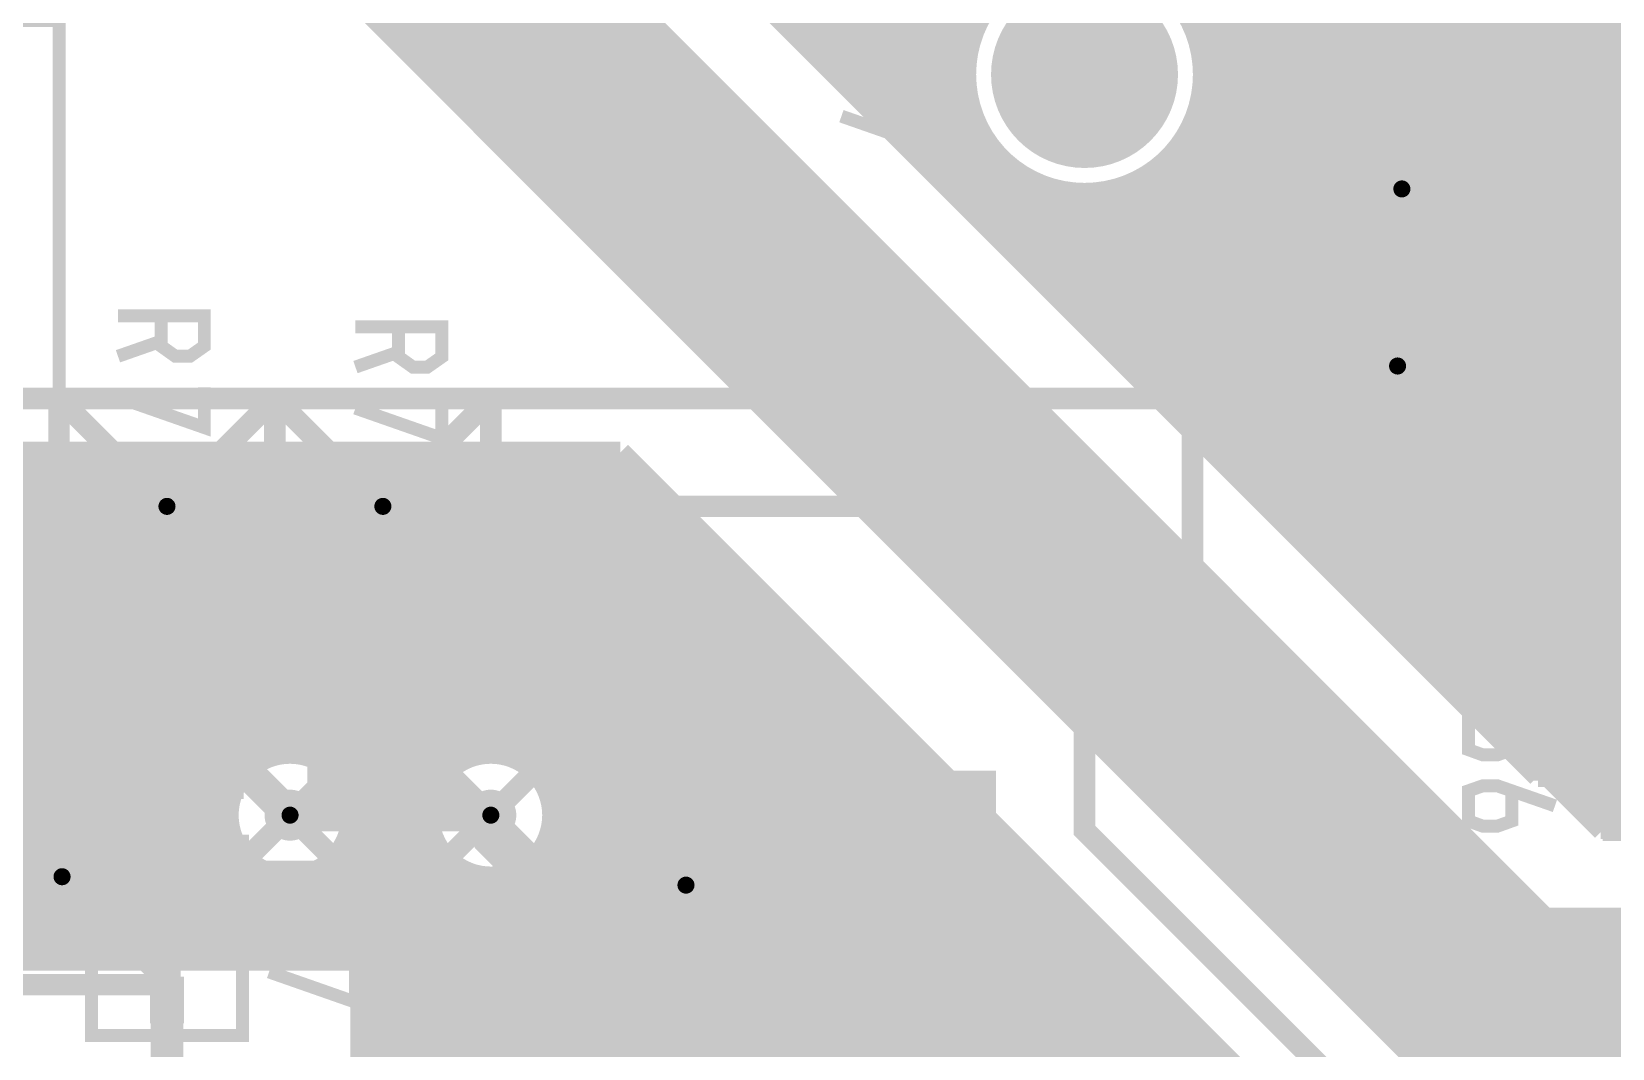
# Model space of a CAD drawing. Extents: x -11 to 221, y -93 to 178.
# Drawn here: x 15.55 to 34.15, y 146.02 to 157.98 of the extents above; entities that cross this region are included whole.
import ezdxf

# ---------------------------------------------------------------- set-up
doc = ezdxf.new("R2010")
doc.units = 0
doc.header["$MEASUREMENT"] = 0
doc.layers.get('0').update_dxf_attribs({"linetype": 'CONTINUOUS'})
for name, color, linetype in [('26-349-0_BOT', 7, 'CONTINUOUS'), ('26-349-0_DRD', 7, 'CONTINUOUS'), ('26-349-0_DRL', 2, 'CONTINUOUS'), ('26-349-0_FAB', 1, 'CONTINUOUS'), ('26-349-0_IN1', 3, 'CONTINUOUS'), ('26-349-0_IN2', 5, 'CONTINUOUS'), ('26-349-0_SMB', 10, 'CONTINUOUS'), ('26-349-0_SMT', 14, 'CONTINUOUS'), ('26-349-0_SPT', 9, 'CONTINUOUS'), ('26-349-0_SST', 12, 'CONTINUOUS'), ('26-349-0_TOP', 11, 'CONTINUOUS'), ('THRUHOLE_TAP', 15, 'CONTINUOUS')]:
    doc.layers.add(name, color=color, linetype=linetype)

# ---------------------------------------------------------------- blocks, each defined once
blk = doc.blocks.new('ROUND_50')
at = {"const_width": 1.09982}
blk.add_lwpolyline([(-0.54991, 0, 1), (0.54991, 0, 1)], format="xyb", close=True, dxfattribs=at)
blk = doc.blocks.new('ROUND_78')
at = {"const_width": 0.29972}
blk.add_lwpolyline([(-0.14986, 0, 1), (0.14986, 0, 1)], format="xyb", close=True, dxfattribs=at)
blk = doc.blocks.new('ROUND_82')
at = {"const_width": 0.29972}
blk.add_lwpolyline([(-0.14986, 0, 1), (0.14986, 0, 1)], format="xyb", close=True, dxfattribs=at)
blk = doc.blocks.new('ROUND_96')
at = {"const_width": 0.50038}
blk.add_lwpolyline([(-0.25019, 0, 1), (0.25019, 0, 1)], format="xyb", close=True, dxfattribs=at)
blk = doc.blocks.new('ROUND_102')
at = {"const_width": 0.10033}
blk.add_lwpolyline([(-0.050164, 0, 1), (0.050164, 0, 1)], format="xyb", close=True, dxfattribs=at)
blk = doc.blocks.new('RECTANGLE_3')
blk.add_solid([(0.4826, 0.4064), (0.4826, -0.4064), (-0.4826, 0.4064), (-0.4826, -0.4064)])
blk = doc.blocks.new('RECTANGLE_5')
blk.add_solid([(0.63627, 0.51308), (0.63627, -0.51308), (-0.63627, 0.51308), (-0.63627, -0.51308)])
blk = doc.blocks.new('RECTANGLE_10')
blk.add_solid([(1.4986, 1.3462), (1.4986, -1.3462), (-1.4986, 1.3462), (-1.4986, -1.3462)])
blk = doc.blocks.new('RECTANGLE_46')
blk.add_solid([(0.19939, 0.27432), (0.19939, -0.27432), (-0.19939, 0.27432), (-0.19939, -0.27432)])
blk = doc.blocks.new('ROUND_88')
at = {"const_width": 0.10033}
blk.add_lwpolyline([(-0.050164, 0, 1), (0.050164, 0, 1)], format="xyb", close=True, dxfattribs=at)
blk = doc.blocks.new('ROUND_90')
at = {"const_width": 0.50038}
blk.add_lwpolyline([(-0.25019, 0, 1), (0.25019, 0, 1)], format="xyb", close=True, dxfattribs=at)

msp = doc.modelspace()

# ---------------------------------------------------------------- linework, layer by layer
at = {"layer": '26-349-0_BOT', "const_width": 0.381}
msp.add_lwpolyline([(20.955, 148.7678), (18.5928, 148.7678)], dxfattribs=at)
at = {"layer": '26-349-0_DRD', "const_width": 0.254}
for points in [[(27.94, 158.115), (27.305, 157.48)], [(28.575, 157.48), (27.94, 158.115)], [(27.305, 157.48), (27.94, 156.845)], [(27.94, 156.845), (28.575, 157.48)], [(30.4038, 157.4038), (30.4038, 154.8638)], [(32.9438, 157.4038), (30.4038, 157.4038)], [(32.9438, 157.4038), (30.4038, 154.8638)], [(32.9438, 154.8638), (30.4038, 157.4038)], [(30.4038, 157.4038), (30.4038, 154.8638)], [(32.9438, 157.4038), (30.4038, 157.4038)], [(32.9438, 157.4038), (30.4038, 154.8638)], [(32.9438, 154.8638), (30.4038, 157.4038)], [(30.4038, 157.4038), (30.4038, 154.8638)], [(32.9438, 157.4038), (30.4038, 157.4038)], [(32.9438, 157.4038), (30.4038, 154.8638)], [(32.9438, 154.8638), (30.4038, 157.4038)], [(32.9438, 154.8638), (32.9438, 157.4038)], [(32.9438, 154.8638), (32.9438, 157.4038)], [(32.9438, 154.8638), (32.9438, 157.4038)], [(30.353, 155.321), (30.353, 152.781)], [(32.893, 155.321), (30.353, 155.321)], [(32.893, 155.321), (30.353, 152.781)], [(32.893, 152.781), (30.353, 155.321)], [(32.893, 152.781), (32.893, 155.321)], [(30.4038, 154.8638), (32.9438, 154.8638)], [(30.4038, 154.8638), (32.9438, 154.8638)], [(30.4038, 154.8638), (32.9438, 154.8638)], [(15.875, 153.67), (15.875, 151.13)], [(18.415, 153.67), (15.875, 153.67)], [(18.415, 153.67), (15.875, 151.13)], [(18.415, 151.13), (15.875, 153.67)], [(15.875, 153.67), (15.875, 151.13)], [(18.415, 153.67), (15.875, 153.67)], [(18.415, 153.67), (15.875, 151.13)], [(18.415, 151.13), (15.875, 153.67)], [(18.415, 153.67), (18.415, 151.13)], [(20.955, 153.67), (18.415, 153.67)], [(20.955, 153.67), (18.415, 151.13)], [(20.955, 151.13), (18.415, 153.67)], [(18.415, 151.13), (18.415, 153.67)], [(18.415, 153.67), (18.415, 151.13)], [(20.955, 153.67), (18.415, 153.67)], [(20.955, 153.67), (18.415, 151.13)], [(20.955, 151.13), (18.415, 153.67)], [(18.415, 151.13), (18.415, 153.67)], [(20.955, 151.13), (20.955, 153.67)], [(20.955, 151.13), (20.955, 153.67)], [(30.353, 152.781), (32.893, 152.781)], [(15.875, 151.13), (18.415, 151.13)], [(15.875, 151.13), (18.415, 151.13)], [(18.415, 151.13), (20.955, 151.13)], [(18.415, 151.13), (20.955, 151.13)], [(17.3228, 150.0378), (17.3228, 147.4978)], [(19.8628, 150.0378), (17.3228, 150.0378)], [(19.8628, 150.0378), (17.3228, 147.4978)], [(19.8628, 147.4978), (17.3228, 150.0378)], [(19.685, 150.0378), (19.685, 147.4978)], [(22.225, 150.0378), (19.685, 150.0378)], [(22.225, 150.0378), (19.685, 147.4978)], [(22.225, 147.4978), (19.685, 150.0378)], [(19.8628, 147.4978), (19.8628, 150.0378)], [(22.225, 147.4978), (22.225, 150.0378)], [(17.18056, 149.3139), (14.64056, 149.3139)], [(17.18056, 149.3139), (14.64056, 146.7739)], [(17.18056, 146.7739), (14.64056, 149.3139)], [(17.18056, 149.3139), (14.64056, 149.3139)], [(17.18056, 149.3139), (14.64056, 146.7739)], [(17.18056, 146.7739), (14.64056, 149.3139)], [(17.18056, 146.7739), (17.18056, 149.3139)], [(17.18056, 146.7739), (17.18056, 149.3139)], [(21.98116, 149.21484), (21.98116, 146.67484)], [(24.52116, 149.21484), (21.98116, 149.21484)], [(24.52116, 149.21484), (21.98116, 146.67484)], [(24.52116, 146.67484), (21.98116, 149.21484)], [(21.98116, 149.21484), (21.98116, 146.67484)], [(24.52116, 149.21484), (21.98116, 149.21484)], [(24.52116, 149.21484), (21.98116, 146.67484)], [(24.52116, 146.67484), (21.98116, 149.21484)], [(24.52116, 146.67484), (24.52116, 149.21484)], [(24.52116, 146.67484), (24.52116, 149.21484)], [(17.3228, 147.4978), (19.8628, 147.4978)], [(19.685, 147.4978), (22.225, 147.4978)], [(14.64056, 146.7739), (17.18056, 146.7739)], [(14.64056, 146.7739), (17.18056, 146.7739)], [(21.98116, 146.67484), (24.52116, 146.67484)], [(21.98116, 146.67484), (24.52116, 146.67484)]]:
    msp.add_lwpolyline(points, dxfattribs=at)
at = {"layer": '26-349-0_DRL', "const_width": 2.49936}
msp.add_lwpolyline([(68.072, 129.286), (68.072, 142.748), (66.04, 144.78), (49.657, 144.78), (48.006, 146.431), (32.893, 146.431), (11.684, 167.64), (8.128, 167.64)], dxfattribs=at)
at = {"layer": '26-349-0_FAB', "const_width": 0.254}
for points in [[(1.27, 146.05), (0, 146.05), (0, 154.94), (10.16, 154.94), (10.16, 173.99), (85.725, 173.99), (85.725, 119.38), (68.58, 119.38), (68.58, 144.78), (33.655, 144.78), (29.21, 149.225), (29.21, 153.67), (10.16, 153.67), (10.16, 146.05), (1.27, 146.05)], [(-7.62, 142.24), (-7.62, 102.87), (17.78, 102.87), (17.78, 93.345), (55.88, 93.345), (55.88, 55.245), (48.895, 55.245), (48.895, -6.985), (109.22, -6.985), (109.22, 45.72), (66.04, 45.72), (66.04, 142.875), (33.655, 142.875), (27.94, 148.59), (27.94, 152.4), (11.43, 152.4), (11.43, 142.24), (-7.62, 142.24)]]:
    msp.add_lwpolyline(points, dxfattribs=at)
at = {"layer": '26-349-0_IN1', "const_width": 0.254}
for points in [[(73.66, 174.625), (18.669, 174.625), (18.669, 163.83), (33.274, 149.225)], [(25.0698, 174.625), (25.0698, 157.4292)], [(25.2984, 174.625), (25.2984, 157.2006)], [(25.527, 174.625), (25.527, 156.972)], [(25.7556, 174.625), (25.7556, 156.7434)], [(25.9842, 174.625), (25.9842, 156.5148)], [(26.2128, 174.625), (26.2128, 156.2862)], [(29.6418, 174.625), (29.6418, 152.8572)], [(31.9278, 174.625), (31.9278, 156.90088)], [(32.1564, 174.625), (32.1564, 156.7815)], [(32.385, 174.625), (32.385, 156.51734)], [(32.6136, 174.625), (32.6136, 149.8854)], [(32.8422, 174.625), (32.8422, 149.6568)], [(24.8412, 173.19498), (24.8412, 157.6578)], [(24.6126, 172.97654), (24.6126, 157.8864)], [(33.0708, 172.5422), (33.0708, 149.4282)], [(34.2138, 172.5168), (34.2138, 149.225)], [(33.2994, 172.37456), (33.2994, 149.225)], [(33.528, 172.30344), (33.528, 149.225)], [(33.7566, 172.29836), (33.7566, 149.225)], [(33.9852, 172.3644), (33.9852, 149.225)], [(29.8704, 167.23614), (29.8704, 152.6286)], [(30.099, 167.05326), (30.099, 152.4)], [(26.4414, 162.86226), (26.4414, 158.06166)], [(30.3276, 162.37966), (30.3276, 152.1714)], [(30.5562, 161.9758), (30.5562, 151.9428)], [(31.6992, 162.0012), (31.6992, 156.94152)], [(30.7848, 161.8234), (30.7848, 151.7142)], [(31.0134, 161.75736), (31.0134, 156.59862)], [(31.242, 161.76244), (31.242, 156.81706)], [(31.4706, 161.83356), (31.4706, 156.91612)], [(26.41346, 157.988), (24.511, 157.988)], [(73.66, 157.988), (29.464, 157.988)], [(26.35504, 157.7594), (24.7396, 157.7594)], [(58.62574, 157.7594), (29.52242, 157.7594)], [(26.33218, 157.5308), (24.9682, 157.5308)], [(58.13806, 157.5308), (29.54782, 157.5308)], [(26.34234, 157.3022), (25.1968, 157.3022)], [(57.8739, 157.3022), (29.53766, 157.3022)], [(26.38298, 157.0736), (25.4254, 157.0736)], [(57.69864, 157.0736), (29.49448, 157.0736)], [(26.46172, 156.845), (25.654, 156.845)], [(26.4414, 156.89834), (26.4414, 156.0576)], [(31.29026, 156.845), (29.41574, 156.845)], [(57.57672, 156.845), (32.05734, 156.845)], [(29.4132, 156.83484), (29.4132, 153.0858)], [(26.58364, 156.6164), (25.8826, 156.6164)], [(26.67, 156.49448), (26.67, 155.829)], [(31.0261, 156.6164), (29.29636, 156.6164)], [(57.49798, 156.6164), (32.3215, 156.6164)], [(26.7589, 156.3878), (26.1112, 156.3878)], [(30.90672, 156.3878), (29.11856, 156.3878)], [(29.1846, 156.46146), (29.1846, 153.3144)], [(57.45734, 156.3878), (32.44088, 156.3878)], [(27.02306, 156.1592), (26.3398, 156.1592)], [(26.8986, 156.25572), (26.8986, 155.6004)], [(30.86608, 156.1592), (28.85694, 156.1592)], [(28.956, 156.23286), (28.956, 153.543)], [(57.44718, 156.1592), (32.48152, 156.1592)], [(27.51074, 155.9306), (26.5684, 155.9306)], [(27.1272, 156.09316), (27.1272, 155.3718)], [(27.3558, 155.9814), (27.3558, 155.1432)], [(27.5844, 155.91282), (27.5844, 154.9146)], [(30.89148, 155.9306), (28.36926, 155.9306)], [(28.4988, 155.97124), (28.4988, 154.0002)], [(28.7274, 156.07792), (28.7274, 153.7716)], [(57.47004, 155.9306), (32.45612, 155.9306)], [(27.813, 155.87726), (27.813, 154.686)], [(28.0416, 155.87472), (28.0416, 154.4574)], [(28.2702, 155.9052), (28.2702, 154.2288)], [(32.385, 155.75026), (32.385, 154.3177)], [(30.99054, 155.702), (26.797, 155.702)], [(31.0134, 155.66898), (31.0134, 154.57932)], [(36.96462, 155.702), (32.35706, 155.702)], [(31.20898, 155.4734), (27.0256, 155.4734)], [(31.242, 155.45054), (31.242, 154.7622)], [(31.4706, 155.35148), (31.4706, 154.84348)], [(31.9278, 155.36672), (31.9278, 154.79776)], [(36.7665, 155.4734), (32.13862, 155.4734)], [(32.1564, 155.4861), (32.1564, 154.65806)], [(36.6776, 155.2448), (27.2542, 155.2448)], [(31.6992, 155.32608), (31.6992, 154.85364)], [(36.65728, 155.0162), (27.4828, 155.0162)], [(31.29026, 154.7876), (27.7114, 154.7876)], [(36.70554, 154.7876), (31.9532, 154.7876)], [(30.99562, 154.559), (27.94, 154.559)], [(36.83762, 154.559), (32.25038, 154.559)], [(30.86354, 154.3304), (28.1686, 154.3304)], [(37.13226, 154.3304), (32.37992, 154.3304)], [(30.81528, 154.1018), (28.3972, 154.1018)], [(38.56228, 154.1018), (32.42818, 154.1018)], [(30.8356, 153.8732), (28.6258, 153.8732)], [(38.5826, 153.8732), (32.4104, 153.8732)], [(32.385, 153.78176), (32.385, 150.114)], [(30.9245, 153.6446), (28.8544, 153.6446)], [(31.0134, 153.52014), (31.0134, 151.4856)], [(38.6715, 153.6446), (32.3215, 153.6446)], [(31.12262, 153.416), (29.083, 153.416)], [(31.242, 153.33726), (31.242, 151.257)], [(38.86962, 153.416), (32.12084, 153.416)], [(32.1564, 153.44394), (32.1564, 150.3426)], [(52.65166, 153.1874), (29.3116, 153.1874)], [(31.4706, 153.25852), (31.4706, 151.0284)], [(31.6992, 153.24582), (31.6992, 150.7998)], [(31.9278, 153.3017), (31.9278, 150.5712)], [(49.73828, 152.9588), (29.5402, 152.9588)], [(47.87646, 152.7302), (29.7688, 152.7302)], [(47.6123, 152.5016), (29.9974, 152.5016)], [(47.49292, 152.273), (30.226, 152.273)], [(47.45228, 152.0444), (30.4546, 152.0444)], [(47.47768, 151.8158), (30.6832, 151.8158)], [(47.57674, 151.5872), (30.9118, 151.5872)], [(39.03726, 151.3586), (31.1404, 151.3586)], [(38.74262, 151.13), (31.369, 151.13)], [(38.61054, 150.9014), (31.5976, 150.9014)], [(38.56228, 150.6728), (31.8262, 150.6728)], [(38.5826, 150.4442), (32.0548, 150.4442)], [(38.6715, 150.2156), (32.2834, 150.2156)], [(38.86962, 149.987), (32.512, 149.987)], [(59.6646, 149.7584), (32.7406, 149.7584)], [(59.6646, 149.5298), (32.9692, 149.5298)], [(59.6646, 149.3012), (33.1978, 149.3012)], [(48.26, 149.225), (33.274, 149.225)]]:
    msp.add_lwpolyline(points, dxfattribs=at)
for points in [[(27.94, 159.08782, 0.4142136), (26.33218, 157.48)], [(29.54782, 157.48, 0.4142136), (27.94, 159.08782)], [(26.33218, 157.48, 0.4142136), (27.94, 155.87218)], [(27.94, 155.87218, 0.4142136), (29.54782, 157.48)], [(31.6738, 156.94152, 0.4142136), (30.86608, 156.1338)], [(31.6738, 156.94152, 0.4142136), (30.86608, 156.1338)], [(32.48152, 156.1338, 0.4142136), (31.6738, 156.94152)], [(32.48152, 156.1338, 0.4142136), (31.6738, 156.94152)], [(30.86608, 156.1338, 0.4142136), (31.6738, 155.32608)], [(30.86608, 156.1338, 0.4142136), (31.6738, 155.32608)], [(31.6738, 155.32608, 0.4142136), (32.48152, 156.1338)], [(31.6738, 155.32608, 0.4142136), (32.48152, 156.1338)], [(31.623, 154.85872, 0.4142136), (30.81528, 154.051)], [(32.43072, 154.051, 0.4142136), (31.623, 154.85872)], [(30.81528, 154.051, 0.4142136), (31.623, 153.24328)], [(31.623, 153.24328, 0.4142136), (32.43072, 154.051)]]:
    msp.add_lwpolyline(points, format="xyb", dxfattribs=at)
at = {"layer": '26-349-0_IN2', "const_width": 0.254}
for points in [[(24.6126, 174.625), (24.6126, 158.0134)], [(24.8412, 174.625), (24.8412, 157.7848)], [(25.0698, 174.625), (25.0698, 157.5562)], [(25.2984, 174.625), (25.2984, 157.3276)], [(25.527, 174.625), (25.527, 157.099)], [(25.7556, 174.625), (25.7556, 156.8704)], [(25.9842, 174.625), (25.9842, 156.6418)], [(26.2128, 174.625), (26.2128, 156.4132)], [(29.6418, 174.625), (29.6418, 152.9842)], [(29.8704, 174.625), (29.8704, 152.7556)], [(30.099, 174.625), (30.099, 152.527)], [(30.3276, 174.625), (30.3276, 152.2984)], [(30.5562, 174.625), (30.5562, 152.0698)], [(30.7848, 174.625), (30.7848, 151.8412)], [(31.0134, 174.625), (31.0134, 151.6126)], [(31.242, 174.625), (31.242, 151.384)], [(31.4706, 174.625), (31.4706, 151.1554)], [(31.6992, 174.625), (31.6992, 150.9268)], [(31.9278, 174.625), (31.9278, 150.6982)], [(32.1564, 174.625), (32.1564, 150.4696)], [(32.385, 174.625), (32.385, 150.241)], [(32.6136, 174.625), (32.6136, 150.0124)], [(32.8422, 174.625), (32.8422, 149.7838)], [(33.0708, 174.625), (33.0708, 149.5552)], [(33.2994, 174.625), (33.2994, 149.3266)], [(33.528, 174.625), (33.528, 149.098)], [(33.7566, 174.625), (33.7566, 148.8694)], [(33.9852, 174.625), (33.9852, 148.6408)], [(34.2138, 174.625), (34.2138, 148.59)], [(26.4414, 169.59834), (26.4414, 158.06166)], [(18.669, 163.957), (34.036, 148.59)], [(26.41346, 157.988), (24.638, 157.988)], [(35.56254, 157.988), (29.464, 157.988)], [(26.35504, 157.7594), (24.8666, 157.7594)], [(35.46348, 157.7594), (29.52242, 157.7594)], [(26.33218, 157.5308), (25.0952, 157.5308)], [(35.43808, 157.5308), (29.54782, 157.5308)], [(26.34234, 157.3022), (25.3238, 157.3022)], [(35.47872, 157.3022), (29.53766, 157.3022)], [(26.38298, 157.0736), (25.5524, 157.0736)], [(35.5981, 157.0736), (29.49448, 157.0736)], [(26.46172, 156.845), (25.781, 156.845)], [(26.4414, 156.89834), (26.4414, 156.1846)], [(35.86226, 156.845), (29.41574, 156.845)], [(29.4132, 156.83484), (29.4132, 153.2128)], [(26.58364, 156.6164), (26.0096, 156.6164)], [(26.67, 156.49448), (26.67, 155.956)], [(41.05656, 156.6164), (29.29636, 156.6164)], [(26.7589, 156.3878), (26.2382, 156.3878)], [(41.2242, 156.3878), (29.11856, 156.3878)], [(29.1846, 156.46146), (29.1846, 153.4414)], [(27.02306, 156.1592), (26.4668, 156.1592)], [(26.8986, 156.25572), (26.8986, 155.7274)], [(57.44718, 156.1592), (28.85694, 156.1592)], [(28.956, 156.23286), (28.956, 153.67)], [(27.51074, 155.9306), (26.6954, 155.9306)], [(27.1272, 156.09316), (27.1272, 155.4988)], [(27.3558, 155.9814), (27.3558, 155.2702)], [(27.5844, 155.91282), (27.5844, 155.0416)], [(57.47004, 155.9306), (28.36926, 155.9306)], [(28.4988, 155.97124), (28.4988, 154.1272)], [(28.7274, 156.07792), (28.7274, 153.8986)], [(27.813, 155.87726), (27.813, 154.813)], [(28.0416, 155.87472), (28.0416, 154.5844)], [(28.2702, 155.9052), (28.2702, 154.3558)], [(57.52846, 155.702), (26.924, 155.702)], [(57.62498, 155.4734), (27.1526, 155.4734)], [(57.76976, 155.2448), (27.3812, 155.2448)], [(57.97804, 155.0162), (27.6098, 155.0162)], [(39.03726, 154.7876), (27.8384, 154.7876)], [(38.74262, 154.559), (28.067, 154.559)], [(38.61054, 154.3304), (28.2956, 154.3304)], [(38.56228, 154.1018), (28.5242, 154.1018)], [(38.5826, 153.8732), (28.7528, 153.8732)], [(38.6715, 153.6446), (28.9814, 153.6446)], [(38.86962, 153.416), (29.21, 153.416)], [(73.66, 153.1874), (29.4386, 153.1874)], [(22.479, 153.035), (14.097, 153.035)], [(15.5194, 153.035), (15.5194, 147.066)], [(15.748, 153.035), (15.748, 147.066)], [(15.9766, 153.035), (15.9766, 147.066)], [(16.2052, 153.035), (16.2052, 147.066)], [(16.4338, 153.035), (16.4338, 147.066)], [(16.6624, 153.035), (16.6624, 147.066)], [(16.891, 153.035), (16.891, 147.066)], [(17.1196, 153.035), (17.1196, 147.066)], [(17.3482, 153.035), (17.3482, 147.066)], [(17.5768, 153.035), (17.5768, 147.066)], [(17.8054, 153.035), (17.8054, 147.066)], [(18.034, 153.035), (18.034, 149.24024)], [(18.2626, 153.035), (18.2626, 149.42058)], [(18.4912, 153.035), (18.4912, 149.4917)], [(18.7198, 153.035), (18.7198, 149.48662)], [(18.9484, 153.035), (18.9484, 149.40788)], [(19.177, 153.035), (19.177, 149.20722)], [(19.4056, 153.035), (19.4056, 147.066)], [(19.6342, 153.035), (19.6342, 124.079)], [(19.8628, 153.035), (19.8628, 124.079)], [(20.0914, 153.035), (20.0914, 124.079)], [(20.32, 153.035), (20.32, 149.13102)], [(20.5486, 153.035), (20.5486, 149.37486)], [(20.7772, 153.035), (20.7772, 149.47646)], [(21.0058, 153.035), (21.0058, 149.49678)], [(21.2344, 153.035), (21.2344, 149.44344)], [(21.463, 153.035), (21.463, 149.29358)], [(21.6916, 153.035), (21.6916, 124.079)], [(21.9202, 153.035), (21.9202, 124.079)], [(22.1488, 153.035), (22.1488, 124.079)], [(22.3774, 153.035), (22.3774, 124.079)], [(22.479, 153.035), (31.115, 144.399)], [(73.66, 152.9588), (29.6672, 152.9588)], [(22.606, 152.908), (13.97, 152.908)], [(22.606, 152.908), (22.606, 124.079)], [(22.8346, 152.6794), (13.7414, 152.6794)], [(22.8346, 152.6794), (22.8346, 124.079)], [(73.66, 152.7302), (29.8958, 152.7302)], [(23.0632, 152.4508), (13.5128, 152.4508)], [(23.0632, 152.4508), (23.0632, 124.079)], [(73.66, 152.5016), (30.1244, 152.5016)], [(23.2918, 152.2222), (13.2842, 152.2222)], [(23.2918, 152.2222), (23.2918, 124.079)], [(73.66, 152.273), (30.353, 152.273)], [(73.66, 152.0444), (30.5816, 152.0444)], [(23.5204, 151.9936), (13.0556, 151.9936)], [(23.5204, 151.9936), (23.5204, 124.079)], [(23.749, 151.765), (12.827, 151.765)], [(23.749, 151.765), (23.749, 124.079)], [(73.66, 151.8158), (30.8102, 151.8158)], [(23.9776, 151.5364), (12.5984, 151.5364)], [(23.9776, 151.5364), (23.9776, 124.079)], [(73.66, 151.5872), (31.0388, 151.5872)], [(24.2062, 151.3078), (12.3698, 151.3078)], [(24.2062, 151.3078), (24.2062, 124.079)], [(39.03726, 151.3586), (31.2674, 151.3586)], [(24.4348, 151.0792), (12.319, 151.0792)], [(24.4348, 151.0792), (24.4348, 124.079)], [(38.74262, 151.13), (31.496, 151.13)], [(38.61054, 150.9014), (31.7246, 150.9014)], [(24.6634, 150.8506), (12.319, 150.8506)], [(24.6634, 150.8506), (24.6634, 124.079)], [(24.892, 150.622), (12.319, 150.622)], [(24.892, 150.622), (24.892, 124.079)], [(38.56228, 150.6728), (31.9532, 150.6728)], [(25.1206, 150.3934), (12.319, 150.3934)], [(25.1206, 150.3934), (25.1206, 124.079)], [(38.5826, 150.4442), (32.1818, 150.4442)], [(25.3492, 150.1648), (12.319, 150.1648)], [(25.3492, 150.1648), (25.3492, 124.079)], [(38.6715, 150.2156), (32.4104, 150.2156)], [(38.86962, 149.987), (32.639, 149.987)], [(25.5778, 149.9362), (12.319, 149.9362)], [(25.5778, 149.9362), (25.5778, 124.079)], [(25.8064, 149.7076), (12.319, 149.7076)], [(25.8064, 149.7076), (25.8064, 124.079)], [(52.54752, 149.7584), (32.8676, 149.7584)], [(18.42008, 149.479), (12.319, 149.479)], [(20.78228, 149.479), (18.76298, 149.479)], [(26.035, 149.479), (21.12518, 149.479)], [(26.035, 149.479), (26.035, 124.079)], [(52.53482, 149.5298), (33.0962, 149.5298)], [(18.04162, 149.2504), (12.319, 149.2504)], [(20.40382, 149.2504), (19.14144, 149.2504)], [(26.2636, 149.2504), (21.50364, 149.2504)], [(26.2636, 149.2504), (26.2636, 124.079)], [(52.5907, 149.3012), (33.3248, 149.3012)], [(52.73294, 149.0726), (33.5534, 149.0726)], [(17.907, 149.0218), (12.319, 149.0218)], [(20.2692, 149.0218), (19.2786, 149.0218)], [(26.4922, 149.0218), (21.6408, 149.0218)], [(26.4922, 149.0218), (26.4922, 124.079)], [(53.07076, 148.844), (33.782, 148.844)], [(17.86128, 148.7932), (12.319, 148.7932)], [(20.22348, 148.7932), (19.32432, 148.7932)], [(26.7208, 148.7932), (21.68652, 148.7932)], [(26.7208, 148.7932), (26.7208, 124.079)], [(17.88922, 148.5646), (12.319, 148.5646)], [(20.25142, 148.5646), (19.29384, 148.5646)], [(26.9494, 148.5646), (21.65604, 148.5646)], [(26.9494, 148.5646), (26.9494, 124.079)], [(59.6646, 148.6154), (34.0106, 148.6154)], [(48.514, 148.59), (34.036, 148.59)], [(18.00098, 148.336), (12.319, 148.336)], [(18.034, 148.29536), (18.034, 147.066)], [(19.177, 148.32838), (19.177, 147.066)], [(20.36318, 148.336), (19.18208, 148.336)], [(20.32, 148.40458), (20.32, 124.079)], [(27.178, 148.336), (21.54428, 148.336)], [(27.178, 148.336), (27.178, 124.079)], [(18.27784, 148.1074), (12.319, 148.1074)], [(18.2626, 148.11502), (18.2626, 147.066)], [(20.64004, 148.1074), (18.90776, 148.1074)], [(18.9484, 148.12772), (18.9484, 147.066)], [(20.5486, 148.1582), (20.5486, 124.079)], [(27.4066, 148.1074), (21.26996, 148.1074)], [(21.463, 148.24202), (21.463, 124.079)], [(27.4066, 148.1074), (27.4066, 124.079)], [(18.4912, 148.0439), (18.4912, 147.066)], [(18.7198, 148.04644), (18.7198, 147.066)], [(20.7772, 148.0566), (20.7772, 124.079)], [(21.0058, 148.03882), (21.0058, 124.079)], [(21.2344, 148.09216), (21.2344, 124.079)], [(27.6352, 147.8788), (12.319, 147.8788)], [(27.6352, 147.8788), (27.6352, 124.079)], [(27.8638, 147.6502), (12.319, 147.6502)], [(27.8638, 147.6502), (27.8638, 124.079)], [(28.0924, 147.4216), (12.319, 147.4216)], [(28.0924, 147.4216), (28.0924, 124.079)], [(28.321, 147.193), (12.319, 147.193)], [(28.321, 147.193), (28.321, 124.079)], [(19.431, 147.066), (12.319, 147.066)], [(19.431, 147.066), (19.431, 127.127)], [(28.5496, 146.9644), (19.431, 146.9644)], [(28.5496, 146.9644), (28.5496, 124.079)], [(28.7782, 146.7358), (19.431, 146.7358)], [(28.7782, 146.7358), (28.7782, 124.079)], [(29.0068, 146.5072), (19.431, 146.5072)], [(29.0068, 146.5072), (29.0068, 124.079)], [(29.2354, 146.2786), (19.431, 146.2786)], [(29.2354, 146.2786), (29.2354, 124.079)], [(29.464, 146.05), (19.431, 146.05)], [(29.464, 146.05), (29.464, 124.079)]]:
    msp.add_lwpolyline(points, dxfattribs=at)
for points in [[(27.94, 159.08782, 0.4142136), (26.33218, 157.48)], [(29.54782, 157.48, 0.4142136), (27.94, 159.08782)], [(26.33218, 157.48, 0.4142136), (27.94, 155.87218)], [(27.94, 155.87218, 0.4142136), (29.54782, 157.48)], [(18.5928, 149.49932, 0.4142136), (17.86128, 148.7678)], [(19.32432, 148.7678, 0.4142136), (18.5928, 149.49932)], [(20.955, 149.49932, 0.4142136), (20.22348, 148.7678)], [(21.68652, 148.7678, 0.4142136), (20.955, 149.49932)], [(17.86128, 148.7678, 0.4142136), (18.5928, 148.03628)], [(18.5928, 148.03628, 0.4142136), (19.32432, 148.7678)], [(20.22348, 148.7678, 0.4142136), (20.955, 148.03628)], [(20.955, 148.03628, 0.4142136), (21.68652, 148.7678)]]:
    msp.add_lwpolyline(points, format="xyb", dxfattribs=at)
at = {"layer": '26-349-0_SST', "const_width": 0.254}
for points in [[(27.94, 158.88208, 0.4142136), (26.53792, 157.48)], [(29.34208, 157.48, 0.4142136), (27.94, 158.88208)], [(26.53792, 157.48, 0.4142136), (27.94, 156.07792)], [(27.94, 156.07792, 0.4142136), (29.34208, 157.48)]]:
    msp.add_lwpolyline(points, format="xyb", dxfattribs=at)
at = {"layer": '26-349-0_SST', "const_width": 0.1524}
for points in [[(33.8455, 155.3845), (33.8455, 158.3055), (32.2072, 158.3055), (32.2072, 155.3845), (33.8455, 155.3845)], [(35.7505, 155.3845), (35.7505, 158.3055), (34.1122, 158.3055), (34.1122, 155.3845), (35.7505, 155.3845)], [(15.875, 158.0007), (15.875, 158.115), (12.065, 158.115), (12.065, 149.225), (15.875, 149.225), (15.875, 158.0007)], [(25.07996, 157.47238), (25.07996, 157.94482), (25.75814, 157.47238), (25.92578, 157.47238), (26.09596, 157.5308), (26.09596, 157.8864), (25.92578, 157.94482)], [(30.70606, 157.99308), (30.53842, 157.93466), (30.53842, 157.57906), (30.70606, 157.5181), (31.04642, 157.5181), (31.21406, 157.63748), (31.21406, 157.99308), (31.55442, 157.99308), (31.55442, 157.5181)], [(25.07996, 156.98978), (26.09596, 156.63418), (26.09596, 157.10662)], [(30.53842, 157.0355), (31.55442, 156.6799), (31.55442, 157.15488)], [(30.08376, 155.72994), (30.08376, 156.20492)], [(29.06776, 155.9687), (30.08376, 155.9687)], [(31.30042, 156.03728), (31.30042, 155.68168), (31.46806, 155.5623), (31.63824, 155.5623), (31.80842, 155.68168), (31.80842, 156.03728), (30.79242, 156.03728)], [(31.30042, 155.7401), (30.79242, 155.5623)], [(29.57576, 155.36672), (29.57576, 155.01112), (29.74594, 154.89174), (29.91612, 154.89174), (30.08376, 155.01112), (30.08376, 155.36672), (29.06776, 155.36672)], [(31.30042, 154.78506), (31.30042, 155.14066), (31.46806, 155.19908), (31.63824, 155.19908), (31.80842, 155.14066), (31.80842, 154.78506), (31.63824, 154.7241), (31.46806, 154.7241), (30.79242, 154.96286)], [(32.131, 154.813), (32.131, 151.257), (33.909, 151.257), (33.909, 154.813), (32.131, 154.813)], [(17.07642, 154.64028), (17.07642, 154.28468), (17.24406, 154.1653), (17.41424, 154.1653), (17.58442, 154.28468), (17.58442, 154.64028), (16.56842, 154.64028)], [(19.87042, 154.51328), (19.87042, 154.15768), (20.03806, 154.0383), (20.20824, 154.0383), (20.37842, 154.15768), (20.37842, 154.51328), (19.36242, 154.51328)], [(34.0995, 154.4955), (34.0995, 151.5745), (35.7378, 151.5745), (35.7378, 154.4955), (34.0995, 154.4955)], [(17.07642, 154.3431), (16.56842, 154.1653)], [(29.06776, 154.17292), (29.06776, 154.40914)], [(29.06776, 154.2923), (30.08376, 154.2923), (29.91612, 154.40914)], [(19.87042, 154.2161), (19.36242, 154.0383)], [(30.79242, 154.00528), (30.79242, 154.2415)], [(30.79242, 154.12466), (31.80842, 154.12466), (31.63824, 154.2415)], [(16.56842, 153.6827), (17.58442, 153.3271), (17.58442, 153.80208)], [(29.57576, 153.74874), (29.57576, 153.39314), (29.40812, 153.33472), (29.23794, 153.33472), (29.06776, 153.39314), (29.06776, 153.74874), (29.23794, 153.8097), (29.40812, 153.8097), (30.08376, 153.57094)], [(19.36242, 153.5557), (20.37842, 153.2001), (20.37842, 153.67508)], [(16.56842, 152.4889), (16.56842, 152.96388), (17.24406, 152.4889), (17.41424, 152.4889), (17.58442, 152.54986), (17.58442, 152.90546), (17.41424, 152.96388)], [(19.36242, 152.48128), (19.36242, 152.7175)], [(19.36242, 152.60066), (20.37842, 152.60066), (20.20824, 152.7175)], [(17.9705, 149.0345), (17.9705, 151.9555), (16.3322, 151.9555), (16.3322, 149.0345), (17.9705, 149.0345)], [(20.5105, 149.0345), (20.5105, 151.9555), (18.8722, 151.9555), (18.8722, 149.0345), (20.5105, 149.0345)], [(32.96666, 150.78964), (32.96666, 150.43404), (33.1343, 150.31466), (33.30448, 150.31466), (33.47466, 150.43404), (33.47466, 150.78964), (32.45866, 150.78964)], [(32.96666, 150.49246), (32.45866, 150.31466)], [(32.96666, 149.53742), (33.1343, 149.47646), (33.30448, 149.47646), (33.47466, 149.53742), (33.47466, 149.89302), (33.30448, 149.95144), (33.1343, 149.95144), (32.96666, 149.89302), (32.96666, 149.53742), (32.79648, 149.47646), (32.6263, 149.47646), (32.45866, 149.53742), (32.45866, 149.89302), (32.6263, 149.95144), (32.79648, 149.95144), (32.96666, 149.89302)], [(32.96666, 149.05482), (32.96666, 148.69922), (32.79648, 148.63826), (32.6263, 148.63826), (32.45866, 148.69922), (32.45866, 149.05482), (32.6263, 149.11324), (32.79648, 149.11324), (33.47466, 148.87702)], [(18.034, 148.463), (18.034, 146.177), (16.256, 146.177), (16.256, 148.463), (18.034, 148.463)], [(18.5166, 147.8788), (18.34642, 147.82038), (18.34642, 147.58416), (18.5166, 147.5232), (18.68424, 147.40636), (19.19224, 147.40636), (19.36242, 147.46478), (19.36242, 147.82038), (19.19224, 147.8788), (18.5166, 147.8788)], [(23.749, 140.4874), (23.2156, 140.4874), (23.2156, 147.8026), (23.749, 147.8026)], [(27.051, 147.8026), (27.5844, 147.8026), (27.5844, 140.4874), (27.051, 140.4874)], [(18.68424, 147.64258), (18.34642, 147.40636)], [(18.34642, 146.92376), (19.36242, 146.56816), (19.36242, 147.0406)]]:
    msp.add_lwpolyline(points, dxfattribs=at)
at = {"layer": '26-349-0_TOP', "const_width": 0.381}
for points in [[(28.448, 160.274), (28.448, 157.988), (27.94, 157.48)], [(32.97428, 159.46882), (33.02, 159.42564), (33.02, 157.5562)], [(34.925, 156.1338), (34.8742, 156.1338), (33.4518, 157.5562), (33.02, 157.5562)], [(31.6738, 156.1338), (33.02, 156.1338)], [(33.02, 156.1338), (31.6738, 156.1338)], [(31.6738, 156.1338), (33.02, 156.1338)], [(33.02, 154.051), (31.623, 154.051)], [(33.02, 152.019), (33.02, 152.146), (34.6202, 153.7462), (34.925, 153.7462)], [(17.145, 151.2062), (17.145, 152.4)], [(17.145, 152.4), (17.145, 151.2062)], [(19.685, 151.2062), (19.685, 152.4)], [(19.685, 151.2062), (19.685, 152.4)], [(14.47038, 148.0439), (14.47038, 148.32838), (15.24, 149.098), (16.4592, 149.098), (17.145, 149.7838)], [(18.5928, 148.7678), (17.5768, 149.7838), (17.145, 149.7838)], [(19.685, 149.7838), (19.685, 148.0439), (17.64538, 148.0439)], [(61.4172, 130.0988), (49.276, 142.24), (29.21, 142.24), (26.797, 144.653), (24.765, 144.653), (20.955, 148.463), (20.955, 148.7678)], [(15.91056, 148.0439), (16.64462, 148.0439)], [(15.91056, 148.0439), (16.64462, 148.0439)], [(59.69, 130.683), (48.768, 141.605), (28.956, 141.605), (26.543, 144.018), (24.384, 144.018), (20.35556, 148.0439), (19.685, 148.0439), (17.64538, 148.0439)], [(23.25116, 147.94484), (25.4, 147.94484)], [(23.25116, 147.94484), (25.4, 147.94484)], [(17.145, 146.59356), (17.145, 144.23898)]]:
    msp.add_lwpolyline(points, dxfattribs=at)

# ---------------------------------------------------------------- block references
at = {"layer": '26-349-0_BOT'}
for name, p in [('ROUND_50', (27.94, 157.48)), ('ROUND_82', (31.6738, 156.1338)), ('ROUND_82', (31.623, 154.051)), ('ROUND_78', (17.145, 152.4)), ('ROUND_78', (19.685, 152.4)), ('ROUND_82', (18.5928, 148.7678)), ('ROUND_82', (20.955, 148.7678)), ('ROUND_78', (15.91056, 148.0439)), ('ROUND_78', (23.25116, 147.94484))]:
    msp.add_blockref(name, p, dxfattribs=at)
at = {"layer": '26-349-0_DRL'}
for name, p in [('ROUND_96', (27.94, 157.48)), ('ROUND_102', (31.6738, 156.1338)), ('ROUND_102', (31.623, 154.051)), ('ROUND_102', (17.145, 152.4)), ('ROUND_102', (19.685, 152.4)), ('ROUND_102', (18.5928, 148.7678)), ('ROUND_102', (20.955, 148.7678)), ('ROUND_102', (15.91056, 148.0439)), ('ROUND_102', (23.25116, 147.94484))]:
    msp.add_blockref(name, p, dxfattribs=at)
at = {"layer": '26-349-0_IN1'}
for name, p in [('ROUND_50', (27.94, 157.48)), ('ROUND_82', (31.6738, 156.1338)), ('ROUND_82', (31.623, 154.051)), ('ROUND_78', (17.145, 152.4)), ('ROUND_78', (19.685, 152.4)), ('ROUND_82', (18.5928, 148.7678)), ('ROUND_82', (20.955, 148.7678)), ('ROUND_78', (15.91056, 148.0439)), ('ROUND_78', (23.25116, 147.94484))]:
    msp.add_blockref(name, p, dxfattribs=at)
at = {"layer": '26-349-0_IN2'}
for name, p in [('ROUND_50', (27.94, 157.48)), ('ROUND_82', (31.6738, 156.1338)), ('ROUND_78', (31.623, 154.051)), ('ROUND_78', (17.145, 152.4)), ('ROUND_78', (19.685, 152.4)), ('ROUND_82', (18.5928, 148.7678)), ('ROUND_82', (20.955, 148.7678)), ('ROUND_78', (15.91056, 148.0439)), ('ROUND_82', (23.25116, 147.94484))]:
    msp.add_blockref(name, p, dxfattribs=at)
at = {"layer": '26-349-0_SMB'}
msp.add_blockref('ROUND_50', (27.94, 157.48), dxfattribs=at)
at = {"layer": '26-349-0_SMT'}
for name, p in [('ROUND_50', (27.94, 157.48)), ('RECTANGLE_3', (33.02, 157.5562)), ('RECTANGLE_3', (33.02, 156.1338)), ('RECTANGLE_5', (33.02, 154.051)), ('RECTANGLE_5', (33.02, 152.019)), ('RECTANGLE_3', (17.145, 151.2062)), ('RECTANGLE_3', (19.685, 151.2062)), ('RECTANGLE_3', (17.145, 149.7838)), ('RECTANGLE_3', (19.685, 149.7838)), ('RECTANGLE_10', (25.4, 147.94484)), ('RECTANGLE_46', (16.64462, 148.0439)), ('RECTANGLE_46', (17.64538, 148.0439)), ('RECTANGLE_46', (17.145, 146.59356))]:
    msp.add_blockref(name, p, dxfattribs=at)
at = {"layer": '26-349-0_SPT'}
for name, p in [('RECTANGLE_3', (33.02, 157.5562)), ('RECTANGLE_3', (33.02, 156.1338)), ('RECTANGLE_5', (33.02, 154.051)), ('RECTANGLE_5', (33.02, 152.019)), ('RECTANGLE_3', (17.145, 151.2062)), ('RECTANGLE_3', (19.685, 151.2062)), ('RECTANGLE_3', (17.145, 149.7838)), ('RECTANGLE_3', (19.685, 149.7838)), ('RECTANGLE_10', (25.4, 147.94484)), ('RECTANGLE_46', (16.64462, 148.0439)), ('RECTANGLE_46', (17.64538, 148.0439)), ('RECTANGLE_46', (17.145, 146.59356))]:
    msp.add_blockref(name, p, dxfattribs=at)
at = {"layer": '26-349-0_TOP'}
for name, p in [('ROUND_50', (27.94, 157.48)), ('RECTANGLE_3', (33.02, 157.5562)), ('ROUND_78', (31.6738, 156.1338)), ('RECTANGLE_3', (33.02, 156.1338)), ('RECTANGLE_5', (33.02, 154.051)), ('ROUND_78', (31.623, 154.051)), ('ROUND_78', (17.145, 152.4)), ('ROUND_78', (19.685, 152.4)), ('RECTANGLE_5', (33.02, 152.019)), ('RECTANGLE_3', (17.145, 151.2062)), ('RECTANGLE_3', (19.685, 151.2062)), ('RECTANGLE_3', (17.145, 149.7838)), ('RECTANGLE_3', (19.685, 149.7838)), ('RECTANGLE_10', (25.4, 147.94484)), ('ROUND_78', (18.5928, 148.7678)), ('ROUND_78', (20.955, 148.7678)), ('ROUND_78', (15.91056, 148.0439)), ('RECTANGLE_46', (16.64462, 148.0439)), ('RECTANGLE_46', (17.64538, 148.0439)), ('ROUND_78', (23.25116, 147.94484)), ('RECTANGLE_46', (17.145, 146.59356))]:
    msp.add_blockref(name, p, dxfattribs=at)
at = {"layer": 'THRUHOLE_TAP'}
for name, p in [('ROUND_90', (27.94, 157.48)), ('ROUND_88', (31.6738, 156.1338)), ('ROUND_88', (31.623, 154.051)), ('ROUND_88', (17.145, 152.4)), ('ROUND_88', (19.685, 152.4)), ('ROUND_88', (18.5928, 148.7678)), ('ROUND_88', (20.955, 148.7678)), ('ROUND_88', (15.91056, 148.0439)), ('ROUND_88', (23.25116, 147.94484))]:
    msp.add_blockref(name, p, dxfattribs=at)

doc.saveas('drawing.dxf')
